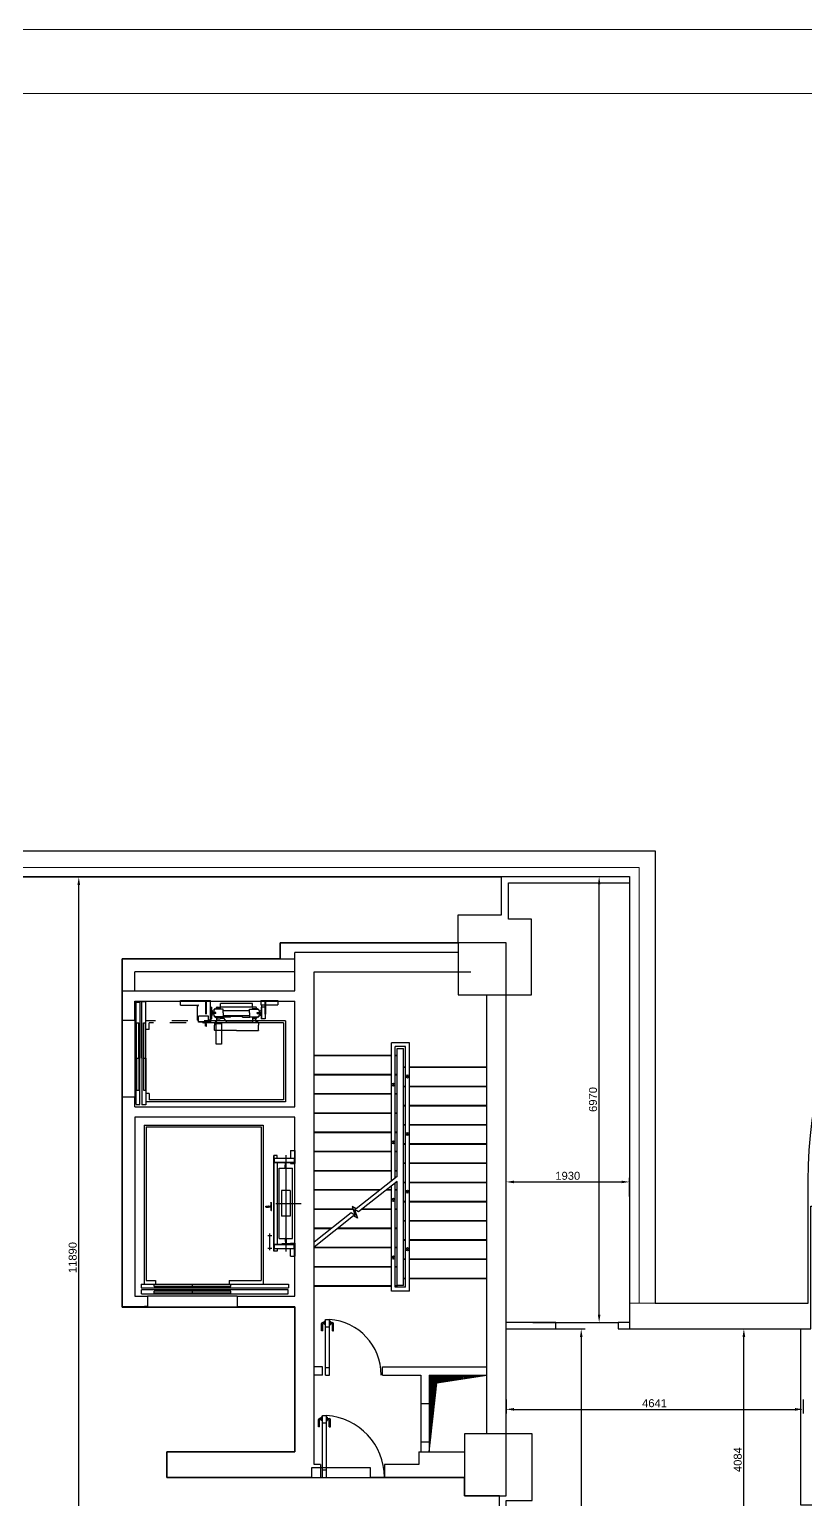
# Model space of a CAD drawing. Header units: millimetres. Extents: x 1179129 to 1254729, y -52846 to 614.
# Drawn here: x 1222490 to 1234617, y -22354 to 614 of the extents above; entities that cross this region are included whole.
import ezdxf

# ---------------------------------------------------------------- set-up
doc = ezdxf.new("R2010")
doc.units = ezdxf.units.MM
doc.linetypes.add('PHANTOMX2', pattern=[127, 63.5, -12.7, 12.7, -12.7, 12.7, -12.7])
for name, color, linetype in [('Lift', 7, 'Continuous'), ('Qapi', 7, 'Continuous'), ('sutun1', 7, 'Continuous')]:
    doc.layers.add(name, color=color, linetype=linetype)
doc.styles.get("Standard").update_dxf_attribs({"font": 'arial.ttf'})
doc.dimstyles.new('ISO-25', dxfattribs={"dimscale": 50, "dimtxt": 2.5, "dimasz": 2.5, "dimexe": 1.25, "dimexo": 0.625, "dimtad": 1, "dimdec": 0, "dimtxsty": 'Standard', "dimcen": 2.5, "dimazin": 3, "dimtfac": 1, "dimtdec": 0, "dimtmove": 0, "dimatfit": 3})

# ---------------------------------------------------------------- blocks, each defined once
blk = doc.blocks.new('Cam90')
at = {"layer": 'Qapi', "linetype": 'Continuous'}
for p, q in [((-93.1, 68.9), (-93.1, 80.4)), ((-88.7, 82.2), (-91.3, 82.2)), ((-88.7, 82.2), (-91.3, 82.2)), ((-88.7, 82.2), (-91.3, 82.2)), ((-91.3, 68.9), (-91.3, 80.4)), ((-88.7, 80.4), (-91.3, 80.4)), ((-86.9, 84), (-88.7, 84)), ((-88.7, 78.7), (-88.7, 84)), ((-88.7, 78.7), (-88.7, 84)), ((-86.9, 78.7), (-88.7, 78.7)), ((-80.7, 84), (-78.9, 84)), ((-80.7, 78.7), (-78.9, 78.7)), ((-78.9, 78.7), (-78.9, 84)), ((-78.9, 78.7), (-78.9, 84)), ((-78.9, 82.2), (-76.2, 82.2)), ((-78.9, 82.2), (-76.2, 82.2)), ((-78.9, 82.2), (-76.2, 82.2)), ((-78.9, 80.4), (-76.2, 80.4)), ((-76.2, 68.9), (-76.2, 80.4)), ((-74.4, 68.9), (-74.4, 80.4)), ((-91.3, 68.9), (-93.1, 68.9)), ((-76.2, 68.9), (-74.4, 68.9))]:
    blk.add_line(p, q, dxfattribs=at)
at = {"layer": 'Qapi'}
for p, q in [((-86.9, 86.7), (-80.7, 86.7)), ((-86.9, 86.7), (-80.7, 86.7)), ((-86.9, 0), (-86.9, 86.7)), ((-86.9, 75.1), (-80.7, 75.1)), ((-80.7, 0), (-80.7, 86.7)), ((-86.9, 11.6), (-80.7, 11.6)), ((-86.9, 0), (-80.7, 0)), ((-86.9, 0), (-80.7, 0))]:
    blk.add_line(p, q, dxfattribs=at)
at = {"layer": 'Qapi', "linetype": 'Continuous'}
for centre, start, end in [((-91.3, 80.4), 90, 180), ((-76.2, 80.4), 0, 90)]:
    blk.add_arc(centre, 1.78, start, end, dxfattribs=at)
at = {"layer": 'Qapi'}
blk.add_arc((-86.9, 0), 86.9, 0, 85.8935, dxfattribs=at)
blk = doc.blocks.new('Cam100')
at = {"layer": 'Qapi', "linetype": 'Continuous'}
for p, q in [((-98.7, 92.2), (-101.3, 92.2)), ((-98.7, 92.2), (-101.3, 92.2)), ((-98.7, 92.2), (-101.3, 92.2)), ((-96.9, 94), (-98.7, 94)), ((-98.7, 88.7), (-98.7, 94)), ((-98.7, 88.7), (-98.7, 94)), ((-90.7, 94), (-88.9, 94)), ((-88.9, 88.7), (-88.9, 94)), ((-88.9, 88.7), (-88.9, 94)), ((-88.9, 92.2), (-86.2, 92.2)), ((-88.9, 92.2), (-86.2, 92.2)), ((-88.9, 92.2), (-86.2, 92.2)), ((-103.1, 78.9), (-103.1, 90.5)), ((-101.3, 78.9), (-103.1, 78.9)), ((-101.3, 78.9), (-101.3, 90.5)), ((-98.7, 90.5), (-101.3, 90.5)), ((-96.9, 88.7), (-98.7, 88.7)), ((-90.7, 88.7), (-88.9, 88.7)), ((-88.9, 90.5), (-86.2, 90.5)), ((-86.2, 78.9), (-86.2, 90.5)), ((-86.2, 78.9), (-84.4, 78.9)), ((-84.4, 78.9), (-84.4, 90.5))]:
    blk.add_line(p, q, dxfattribs=at)
at = {"layer": 'Qapi'}
for p, q in [((-96.9, 96.7), (-90.7, 96.7)), ((-96.9, 0), (-96.9, 96.7)), ((-90.7, 0), (-90.7, 96.7)), ((-96.9, 85.1), (-90.7, 85.1)), ((-96.9, 85.1), (-90.7, 85.1)), ((-96.9, 11.6), (-90.7, 11.6)), ((-96.9, 0), (-90.7, 0))]:
    blk.add_line(p, q, dxfattribs=at)
at = {"layer": 'Qapi', "linetype": 'Continuous'}
for centre, start, end in [((-101.3, 90.5), 90, 180), ((-86.2, 90.5), 0, 90)]:
    blk.add_arc(centre, 1.78, start, end, dxfattribs=at)
at = {"layer": 'Qapi'}
blk.add_arc((-96.9, 0), 96.9, 0, 86.3179, dxfattribs=at)
blk = doc.blocks.new('A$C465D4C69')
at = {"layer": 'Lift'}
for p, q in [((59.4, 263.5), (59.4, 15)), ((245.6, 263.5), (59.4, 263.5)), ((62.5, 260.5), (62.5, 20.5)), ((242.5, 260.5), (62.5, 260.5)), ((242.5, 260.5), (242.5, 20.5)), ((245.6, 263.5), (245.6, 15)), ((16.5, 223.6), (10, 223.6)), ((10, 223.6), (10, 203.6)), ((10.6, 223.6), (10.6, 203.6)), ((41.6, 211.6), (11, 211.6)), ((11, 211.6), (11, 205.1)), ((16.5, 223.6), (16.5, 211.6)), ((24.1, 216.2), (24.1, 66.2)), ((37.6, 215.7), (42.6, 215.7)), ((37.6, 211.6), (37.6, 215.7)), ((41.6, 205.1), (41.6, 211.6)), ((42.3, 66.7), (42.3, 215.7)), ((42.6, 66.7), (42.6, 215.7)), ((16.5, 203.6), (10, 203.6)), ((41.6, 205.7), (11, 205.7)), ((41.6, 205.1), (11, 205.1)), ((13.6, 86.2), (13.6, 196.2)), ((34.6, 196.2), (13.6, 196.2)), ((16.5, 205.1), (16.5, 203.6)), ((30.5, 205.1), (17.8, 205.1)), ((17.8, 204.7), (17.8, 205.1)), ((18.1, 204.3), (22.9, 204)), ((23.3, 196.3), (23.3, 200.6)), ((23.4, 196.2), (23.3, 196.3)), ((23.4, 196.2), (24.8, 196.2)), ((23.4, 196.2), (24.8, 196.2)), ((23.6, 201.1), (23.6, 203.3)), ((24.6, 201.1), (24.6, 203.3)), ((24.8, 196.2), (24.9, 196.3)), ((24.9, 196.3), (24.9, 200.6)), ((25.3, 204), (30.1, 204.3)), ((30.5, 204.7), (30.5, 205.1)), ((34.6, 86.2), (34.6, 196.2)), ((37.6, 205.1), (37.6, 77.3)), ((17.5, 161.2), (30.8, 161.2)), ((17.5, 161.2), (17.5, 121.2)), ((30.8, 161.2), (30.8, 121.2)), ((39.6, 141.2), (0, 141.2)), ((47, 142.5), (46.6, 142.5)), ((46.6, 129.8), (46.6, 142.5)), ((47.4, 142.2), (47.7, 137.4)), ((17.5, 121.2), (30.8, 121.2)), ((47, 129.8), (46.6, 129.8)), ((47.7, 135), (47.4, 130.2)), ((50.6, 136.7), (48.4, 136.7)), ((50.6, 135.7), (48.4, 135.7)), ((55.4, 137), (51.1, 137)), ((55.4, 135.4), (51.1, 135.4)), ((55.5, 136.9), (55.4, 137)), ((55.5, 135.5), (55.4, 135.4)), ((55.5, 136.9), (55.5, 135.5)), ((55.5, 136.9), (55.5, 135.5)), ((55.5, 135.5), (55.5, 136.9)), ((49, 68.2), (49, 94.2)), ((16.5, 78.8), (10, 78.8)), ((10, 78.8), (10, 58.8)), ((10.6, 58.8), (10.6, 78.8)), ((11, 70.8), (11, 77.3)), ((41.6, 77.3), (11, 77.3)), ((41.6, 76.7), (11, 76.7)), ((41.6, 70.8), (11, 70.8)), ((34.6, 86.2), (13.6, 86.2)), ((16.5, 77.3), (16.5, 78.8)), ((16.5, 58.8), (16.5, 70.8)), ((17.8, 77.7), (17.8, 77.3)), ((30.5, 77.3), (17.8, 77.3)), ((18.1, 78.1), (22.9, 78.4)), ((23.4, 86.2), (23.3, 86.1)), ((23.3, 86.1), (23.3, 81.7)), ((23.4, 86.2), (24.8, 86.2)), ((23.4, 86.2), (24.8, 86.2)), ((23.6, 81.3), (23.6, 79.1)), ((24.6, 81.3), (24.6, 79.1)), ((24.8, 86.2), (24.9, 86.1)), ((24.9, 86.1), (24.9, 81.7)), ((25.3, 78.4), (30.1, 78.1)), ((30.5, 77.7), (30.5, 77.3)), ((37.6, 70.8), (37.6, 66.7)), ((41.6, 70.8), (41.6, 77.3)), ((52, 91.2), (46, 91.2)), ((52, 71.2), (46, 71.2)), ((16.5, 58.8), (10, 58.8)), ((37.6, 66.7), (42.6, 66.7)), ((20, 15), (20, 9)), ((250, 15), (20, 15)), ((250, 9), (20, 9)), ((20.5, 6), (249.5, 6)), ((20.5, 0), (20.5, 6)), ((112.5, 20.5), (62.5, 20.5)), ((110, 11.4), (110, 14.6)), ((230, 14.6), (110, 14.6)), ((230, 11.4), (110, 11.4)), ((110, 4.1), (230, 4.1)), ((110, 0.9), (110, 4.1)), ((110, 0.9), (230, 0.9)), ((112.5, 20.5), (112.5, 15)), ((170, 11.4), (170, 14.6)), ((170, 0.9), (170, 4.1)), ((242.5, 20.5), (227.5, 20.5)), ((227.5, 20.5), (227.5, 15)), ((230, 11.4), (230, 14.6)), ((230, 0.9), (230, 4.1)), ((249.5, 0), (249.5, 6)), ((250, 15), (250, 9)), ((249.5, 0), (20.5, 0))]:
    blk.add_line(p, q, dxfattribs=at)
for centre in [(49, 91.2), (49, 71.2)]:
    blk.add_circle(centre, 0.4, dxfattribs=at)
for centre, radius, start, end in [((18.2, 204.7), 0.4, 180, 266.869), ((22.9, 203.3), 0.7, 0, 86.869), ((23.1, 201.1), 0.5, 294.3305, 0), ((25.3, 203.3), 0.7, 93.131, 180), ((25.1, 201.1), 0.5, 180, 245.6695), ((30.1, 204.7), 0.4, 273.131, 0), ((47, 142.1), 0.4, 3.131, 90), ((47, 130.2), 0.4, 270, 356.869), ((48.4, 137.4), 0.7, 183.131, 270), ((48.4, 135), 0.7, 90, 176.869), ((50.6, 137.2), 0.5, 270, 335.6695), ((50.6, 135.2), 0.5, 24.3305, 90), ((18.2, 77.7), 0.4, 93.131, 180), ((22.9, 79.1), 0.7, 273.131, 0), ((23.1, 81.3), 0.5, 0, 65.6695), ((25.1, 81.3), 0.5, 114.3305, 180), ((25.3, 79.1), 0.7, 180, 266.869), ((30.1, 77.7), 0.4, 0, 86.869)]:
    blk.add_arc(centre, radius, start, end, dxfattribs=at)
blk = doc.blocks.new('A$C506E1792')
at = {"layer": 'Lift'}
for p, q in [((0, 175.6), (218.5, 175.6)), ((0, 49.4), (0, 175.6)), ((3, 172.5), (213, 172.5)), ((3, 52.5), (3, 172.5)), ((213, 162.5), (213, 172.5)), ((213, 162.5), (218.5, 162.5)), ((218.5, 180.5), (224.5, 180.5)), ((218.5, 107.5), (218.5, 180.5)), ((224.5, 107.5), (224.5, 180.5)), ((227.5, 180), (227.5, 107.5)), ((233.5, 180), (227.5, 180)), ((233.5, 180), (233.5, 20)), ((222.1, 157.5), (218.9, 157.5)), ((218.9, 107.5), (218.9, 157.5)), ((222.1, 107.5), (222.1, 157.5)), ((229.4, 107.5), (229.4, 157.5)), ((232.6, 157.5), (229.4, 157.5)), ((232.6, 107.5), (232.6, 157.5)), ((218.5, 107.5), (218.5, 19.5)), ((222.1, 107.5), (218.9, 107.5)), ((218.9, 107.5), (218.9, 52.5)), ((222.1, 107.5), (222.1, 52.5)), ((224.5, 107.5), (224.5, 19.5)), ((227.5, 20), (227.5, 107.5)), ((232.6, 107.5), (229.4, 107.5)), ((229.4, 107.5), (229.4, 52.5)), ((232.6, 107.5), (232.6, 52.5)), ((213, 62.5), (213, 52.5)), ((213, 62.5), (218.5, 62.5)), ((222.1, 52.5), (218.9, 52.5)), ((232.6, 52.5), (229.4, 52.5)), ((164, 24.5), (164, 17.5)), ((218.5, 19.5), (224.5, 19.5)), ((233.5, 20), (227.5, 20))]:
    blk.add_line(p, q, dxfattribs=at)
at = {"layer": 'Lift', "linetype": 'PHANTOMX2', "ltscale": 2}
for p, q in [((0, 49.4), (218.5, 49.4)), ((3, 52.5), (213, 52.5)), ((32, 46.2), (38, 46.2)), ((32, 27.7), (32, 46.2)), ((37.6, 46.2), (37.6, 27.7)), ((38, 27.7), (38, 46.2)), ((42.5, 63.8), (42.2, 63.8)), ((42.2, 63.8), (42.2, 56.1)), ((42.5, 56.1), (42.2, 56.1)), ((42.5, 63.8), (42.5, 64.1)), ((76.7, 64.1), (42.5, 64.1)), ((42.5, 54.3), (42.5, 56.1)), ((42.5, 51.8), (42.5, 54.3)), ((42.5, 51.8), (43.5, 51.8)), ((46.2, 50.3), (45, 50.3)), ((46.2, 50.3), (46.2, 44.6)), ((51.7, 51.9), (91.2, 51.9)), ((51.7, 45.3), (51.7, 51.9)), ((76.7, 64.1), (110.9, 64.1)), ((91.2, 51.9), (95.9, 45.3)), ((107.2, 50.3), (107.2, 44.6)), ((107.2, 50.3), (108.5, 50.3)), ((110.9, 51.8), (110, 51.8)), ((110.9, 63.8), (110.9, 64.1)), ((110.9, 63.8), (111.2, 63.8)), ((110.9, 56.1), (111.2, 56.1)), ((110.9, 54.3), (110.9, 56.1)), ((110.9, 51.8), (110.9, 54.3)), ((111.2, 63.8), (111.2, 56.1)), ((117, 46.2), (115.4, 46.2)), ((115.4, 46.2), (115.4, 27.7)), ((115.9, 27.7), (115.9, 46.2)), ((116.7, 51.3), (116.7, 48.3)), ((116.7, 51.3), (136.2, 51.3)), ((116.7, 50.9), (136.2, 50.9)), ((116.7, 48.3), (119.5, 48.3)), ((119.5, 48.3), (117, 48.3)), ((117, 48.3), (117, 17.5)), ((119.8, 51.3), (119.8, 51.4)), ((124.2, 51.3), (119.8, 51.3)), ((120.2, 47.6), (120.2, 41.8)), ((120.5, 52.1), (123.3, 52.4)), ((123.4, 57.4), (123.5, 57.5)), ((123.4, 57.4), (123.4, 54.2)), ((123.4, 54.2), (123.8, 53.8)), ((124.2, 57.5), (123.5, 57.5)), ((123.8, 53.8), (123.8, 52.9)), ((124.2, 57.5), (124.9, 57.5)), ((124.2, 51.3), (128.7, 51.3)), ((125, 54.2), (124.6, 53.8)), ((124.6, 53.8), (124.6, 52.9)), ((125, 57.4), (124.9, 57.5)), ((125, 57.4), (125, 54.2)), ((127.9, 52.1), (125.1, 52.4)), ((128.7, 51.3), (128.7, 51.4)), ((136.2, 51.3), (136.2, 41.8)), ((137.5, 48.3), (136.2, 48.3)), ((137.5, 48.3), (137.5, 25.5)), ((32.5, 24), (12, 24)), ((12, 17.5), (12, 24)), ((30.7, 38.8), (30.7, 17.5)), ((31.5, 25), (31, 25)), ((31, 24), (31, 25)), ((31.7, 38.8), (31.7, 17.5)), ((32, 27.7), (32.5, 27.7)), ((32.5, 27.7), (37.5, 27.7)), ((32.5, 26), (32.5, 27.7)), ((37.5, 24), (32.5, 24)), ((37.5, 27.7), (37.5, 45.9)), ((37.5, 27.7), (38, 27.7)), ((37.5, 24), (37.5, 27.7)), ((38.5, 24), (37.5, 24)), ((38, 36.9), (38, 41.4)), ((38, 41.4), (38.1, 41.4)), ((38, 36.9), (38, 32.5)), ((38, 32.5), (38.1, 32.5)), ((38.5, 17.5), (38.5, 24)), ((38.8, 40.6), (39.1, 37.8)), ((38.8, 33.2), (39.1, 36)), ((40.5, 37.3), (39.6, 37.3)), ((40.5, 36.5), (39.6, 36.5)), ((40.9, 37.7), (40.5, 37.3)), ((40.9, 36.1), (40.5, 36.5)), ((41, 35.1), (40.7, 35.1)), ((40.7, 35.1), (40.7, 34.5)), ((41.2, 34.5), (40.7, 34.5)), ((41.2, 39.4), (40.8, 39.4)), ((40.8, 39.4), (40.8, 38.8)), ((41.3, 38.8), (40.8, 38.8)), ((44.1, 37.7), (40.9, 37.7)), ((44.1, 36.1), (40.9, 36.1)), ((41, 35.1), (41, 36.1)), ((44.3, 36.1), (41, 36.1)), ((41.2, 40.9), (44.2, 43.9)), ((41.2, 39.4), (41.2, 40.9)), ((41.2, 32.9), (41.2, 34.5)), ((41.2, 32.9), (44.2, 29.9)), ((41.3, 38.8), (41.3, 38.4)), ((41.3, 38.4), (41.3, 37.8)), ((44.3, 37.8), (41.3, 37.8)), ((56.2, 42.7), (41.9, 42.7)), ((41.9, 41.6), (41.9, 42.7)), ((41.9, 32.2), (41.9, 31.2)), ((56.2, 31.2), (41.9, 31.2)), ((44.1, 37.7), (44.2, 37.6)), ((44.1, 36.1), (44.2, 36.2)), ((52.2, 43.9), (44.2, 43.9)), ((44.2, 36.9), (44.2, 37.6)), ((44.2, 36.9), (44.2, 36.2)), ((52.2, 29.9), (44.2, 29.9)), ((44.3, 37.8), (44.3, 36.1)), ((45.2, 44.4), (45.2, 43.9)), ((45.2, 29.9), (45.2, 29.4)), ((46.7, 45.9), (51.2, 45.9)), ((46.7, 44.1), (47.1, 44.1)), ((46.7, 27.9), (51.2, 27.9)), ((47.1, 43.7), (47.1, 44.1)), ((47.1, 43.7), (55.5, 43.7)), ((51.2, 45.3), (51.2, 45.9)), ((51.2, 45.3), (51.7, 45.3)), ((51.2, 27.9), (51.2, 28.5)), ((51.7, 28.5), (51.2, 28.5)), ((51.7, 28.5), (51.7, 27.9)), ((51.7, 28.5), (51.7, 21.9)), ((51.7, 27.9), (101.7, 27.9)), ((52.2, 42.7), (52.2, 43.9)), ((52.2, 29.9), (52.2, 31.2)), ((55.5, 43.7), (55.5, 43.3)), ((55.5, 43.3), (55.6, 43.2)), ((67.2, 43.2), (55.6, 43.2)), ((56.2, 36.9), (56.2, 42.7)), ((97.2, 40.7), (56.2, 40.7)), ((56.2, 36.9), (56.2, 31.2)), ((97.2, 33.2), (56.2, 33.2)), ((67.2, 43.2), (67.2, 42.4)), ((67.2, 42.4), (86.2, 42.4)), ((86.2, 43.2), (97.8, 43.2)), ((86.2, 43.2), (86.2, 42.4)), ((95.9, 45.3), (102.2, 45.3)), ((97.2, 36.9), (97.2, 42.7)), ((97.2, 42.7), (111.5, 42.7)), ((97.2, 36.9), (97.2, 31.2)), ((97.2, 31.2), (111.5, 31.2)), ((97.9, 43.3), (97.8, 43.2)), ((97.9, 43.7), (97.9, 43.3)), ((106.3, 43.7), (97.9, 43.7)), ((101.2, 42.7), (101.2, 43.9)), ((101.2, 43.9), (109.2, 43.9)), ((101.2, 29.9), (101.2, 31.2)), ((101.2, 29.9), (109.2, 29.9)), ((101.7, 28.5), (102.2, 28.5)), ((101.7, 28.5), (101.7, 27.9)), ((101.7, 28.5), (101.7, 21.9)), ((106.7, 45.9), (102.2, 45.9)), ((102.2, 45.3), (102.2, 45.9)), ((102.2, 27.9), (102.2, 28.5)), ((106.7, 27.9), (102.2, 27.9)), ((106.7, 44.1), (106.3, 44.1)), ((106.3, 43.7), (106.3, 44.1)), ((108.2, 44.4), (108.2, 43.9)), ((108.2, 29.9), (108.2, 29.4)), ((109.1, 37.8), (112.1, 37.8)), ((109.1, 37.8), (109.1, 36.1)), ((109.1, 36.1), (112.4, 36.1)), ((112.2, 40.9), (109.2, 43.9)), ((109.3, 37.7), (109.2, 37.6)), ((109.2, 36.9), (109.2, 37.6)), ((109.2, 36.9), (109.2, 36.2)), ((109.3, 36.1), (109.2, 36.2)), ((112.2, 32.9), (109.2, 29.9)), ((109.3, 37.7), (112.5, 37.7)), ((109.3, 36.1), (112.5, 36.1)), ((111.5, 41.6), (111.5, 42.7)), ((111.5, 32.2), (111.5, 31.2)), ((112.1, 38.8), (112.1, 38.4)), ((112.1, 38.8), (112.6, 38.8)), ((112.1, 38.4), (112.1, 37.8)), ((112.2, 39.4), (112.2, 40.9)), ((112.2, 39.4), (112.6, 39.4)), ((112.2, 32.9), (112.2, 34.5)), ((112.2, 34.5), (112.7, 34.5)), ((112.4, 35.1), (112.4, 36.1)), ((112.4, 35.1), (112.7, 35.1)), ((112.5, 37.7), (112.9, 37.3)), ((112.5, 36.1), (112.9, 36.5)), ((112.6, 39.4), (112.6, 38.8)), ((112.7, 35.1), (112.7, 34.5)), ((112.9, 37.3), (113.8, 37.3)), ((112.9, 36.5), (113.8, 36.5)), ((114.6, 40.6), (114.3, 37.8)), ((114.6, 33.2), (114.3, 36)), ((115.4, 41.4), (115.3, 41.4)), ((115.4, 32.5), (115.3, 32.5)), ((115.4, 36.9), (115.4, 41.4)), ((115.4, 36.9), (115.4, 32.5)), ((117, 27.7), (115.4, 27.7)), ((120.2, 41.8), (136.2, 41.8)), ((123.7, 38.8), (123.7, 17.5)), ((124.7, 38.8), (124.7, 17.5)), ((137.5, 25.5), (136.5, 25.5)), ((164, 24.5), (136.5, 24.5)), ((38.5, 17.5), (12, 17.5)), ((51.7, 21.9), (101.7, 21.9)), ((164, 17.5), (117, 17.5))]:
    blk.add_line(p, q, dxfattribs=at)
blk.add_lwpolyline([(108.4, 85.4), (108.4, 53.4), (100.1, 53.4), (100.1, 85.4)], close=True, dxfattribs=at)
for centre, radius, start, end in [((45, 51.8), 1.5, 180, 270), ((108.5, 51.8), 1.5, 270, 0), ((119.5, 47.6), 0.7, 0, 90), ((120.6, 51.4), 0.8, 94.5177, 180), ((123.3, 52.9), 0.5, 274.5177, 0), ((125.1, 52.9), 0.5, 180, 265.4823), ((127.9, 51.4), 0.8, 0, 85.4823), ((31.5, 26), 1, 270, 0), ((46.7, 44.4), 1.5, 90, 180), ((46.7, 29.4), 1.5, 180, 270), ((46.7, 44.6), 0.5, 180, 270), ((106.7, 44.4), 1.5, 70.5288, 90), ((106.7, 44.6), 0.5, 270, 0), ((106.7, 29.4), 1.5, 270, 289.4712), ((106.7, 44.4), 1.5, 0, 70.5288), ((106.7, 29.4), 1.5, 289.4712, 0), ((113.8, 37.8), 0.5, 270, 355.4823), ((113.8, 36), 0.5, 4.5177, 90), ((115.3, 40.6), 0.8, 90, 175.4823), ((115.3, 33.3), 0.8, 184.5177, 270), ((136.5, 25), 0.5, 90, 270)]:
    blk.add_arc(centre, radius, start, end, dxfattribs=at)
at = {"layer": 'Lift', "linetype": 'PHANTOMX2', "ltscale": 2, "extrusion": (0, 0, -1)}
for centre, major_axis, start_param, end_param in [((38.1, 40.6), (-0.566, 0.566), 0.785398, 2.277346), ((38.1, 33.3), (-0.566, 0.566), 2.435043, 3.926991), ((39.6, 37.8), (0.354, 0.354), 2.356194, 3.848142), ((39.6, 36), (-0.354, 0.354), 5.576636, 7.068583)]:
    blk.add_ellipse(centre, major_axis=major_axis, ratio=1, start_param=start_param, end_param=end_param, dxfattribs=at)
blk = doc.blocks.new('*D574')
at = {"color": 0, "lineweight": -2, "transparency": 16777216}
for p, q in [((1223277, -12628), (1223199, -12628)), ((1223262, -24393), (1223262, -12753)), ((1223462, -24518), (1223199, -24518))]:
    blk.add_line(p, q, dxfattribs=at)
at = {"color": 0, "transparency": 16777216}
for points in [[(1223241, -12753), (1223283, -12753), (1223262, -12628)], [(1223241, -24393), (1223283, -24393), (1223262, -24518)]]:
    blk.add_solid(points, dxfattribs=at)
at = {"layer": 'Defpoints', "color": 0, "transparency": 16777216}
for p in [(1223262, -12628), (1223308, -12628), (1223494, -24518)]:
    blk.add_point(p, dxfattribs=at)
at = {"color": 0, "transparency": 16777216, "insert": (1223167, -18573), "char_height": 125, "attachment_point": 5, "rotation": 90}
blk.add_mtext('11890', dxfattribs=at)
blk = doc.blocks.new('*D588')
at = {"color": 0, "lineweight": -2, "transparency": 16777216}
for p, q in [((1230358, -19688), (1231175, -19688)), ((1231112, -19813), (1231112, -25497)), ((1230358, -25622), (1231175, -25622))]:
    blk.add_line(p, q, dxfattribs=at)
at = {"color": 0, "transparency": 16777216}
for points in [[(1231092, -19813), (1231133, -19813), (1231112, -19688)], [(1231092, -25497), (1231133, -25497), (1231112, -25622)]]:
    blk.add_solid(points, dxfattribs=at)
at = {"layer": 'Defpoints', "color": 0, "transparency": 16777216}
for p in [(1230327, -19688), (1230327, -25622), (1231112, -25622)]:
    blk.add_point(p, dxfattribs=at)
at = {"color": 0, "transparency": 16777216, "insert": (1231017, -22655), "char_height": 125, "attachment_point": 5, "rotation": 90}
blk.add_mtext('5934', dxfattribs=at)
blk = doc.blocks.new('*D589')
at = {"color": 0, "lineweight": -2, "transparency": 16777216}
for p, q in [((1229937, -20789), (1229937, -21007)), ((1234578, -20789), (1234578, -21007)), ((1230062, -20944), (1234453, -20944))]:
    blk.add_line(p, q, dxfattribs=at)
at = {"color": 0, "transparency": 16777216}
for points in [[(1230062, -20923), (1230062, -20965), (1229937, -20944)], [(1234453, -20923), (1234453, -20965), (1234578, -20944)]]:
    blk.add_solid(points, dxfattribs=at)
at = {"layer": 'Defpoints', "color": 0, "transparency": 16777216}
for p in [(1229937, -20758), (1234578, -20758), (1234578, -20944)]:
    blk.add_point(p, dxfattribs=at)
at = {"color": 0, "transparency": 16777216, "insert": (1232257, -20849), "char_height": 125, "attachment_point": 5}
blk.add_mtext('4641', dxfattribs=at)
blk = doc.blocks.new('*D592')
at = {"color": 0, "lineweight": -2, "transparency": 16777216}
for p, q in [((1233674, -19688), (1233716, -19688)), ((1233653, -23647), (1233653, -19813)), ((1233674, -23772), (1233716, -23772))]:
    blk.add_line(p, q, dxfattribs=at)
at = {"color": 0, "transparency": 16777216}
for points in [[(1233632, -19813), (1233674, -19813), (1233653, -19688)], [(1233632, -23647), (1233674, -23647), (1233653, -23772)]]:
    blk.add_solid(points, dxfattribs=at)
at = {"layer": 'Defpoints', "color": 0, "transparency": 16777216}
for p in [(1233643, -19688), (1233653, -19688), (1233643, -23772)]:
    blk.add_point(p, dxfattribs=at)
at = {"color": 0, "transparency": 16777216, "insert": (1233558, -21730), "char_height": 125, "attachment_point": 5, "rotation": 90}
blk.add_mtext('4084', dxfattribs=at)
blk = doc.blocks.new('*D626')
at = {"color": 0, "lineweight": -2, "transparency": 16777216}
for p, q in [((1229937, -17621), (1229937, -17329)), ((1230062, -17391), (1231742, -17391)), ((1231867, -17621), (1231867, -17329))]:
    blk.add_line(p, q, dxfattribs=at)
at = {"color": 0, "transparency": 16777216}
for points in [[(1230062, -17371), (1230062, -17412), (1229937, -17391)], [(1231742, -17371), (1231742, -17412), (1231867, -17391)]]:
    blk.add_solid(points, dxfattribs=at)
at = {"layer": 'Defpoints', "color": 0, "transparency": 16777216}
for p in [(1231867, -17391), (1229937, -17652), (1231867, -17652)]:
    blk.add_point(p, dxfattribs=at)
at = {"color": 0, "transparency": 16777216, "insert": (1230902, -17296), "char_height": 125, "attachment_point": 5}
blk.add_mtext('1930', dxfattribs=at)
blk = doc.blocks.new('*D627')
at = {"color": 0, "lineweight": -2, "transparency": 16777216}
for p, q in [((1230358, -12618), (1231454, -12618)), ((1231392, -19463), (1231392, -12743)), ((1230358, -19588), (1231454, -19588))]:
    blk.add_line(p, q, dxfattribs=at)
at = {"color": 0, "transparency": 16777216}
for points in [[(1231371, -12743), (1231412, -12743), (1231392, -12618)], [(1231371, -19463), (1231412, -19463), (1231392, -19588)]]:
    blk.add_solid(points, dxfattribs=at)
at = {"layer": 'Defpoints', "color": 0, "transparency": 16777216}
for p in [(1230327, -12618), (1231392, -12618), (1230327, -19588)]:
    blk.add_point(p, dxfattribs=at)
at = {"color": 0, "transparency": 16777216, "insert": (1231296, -16103), "char_height": 125, "attachment_point": 5, "rotation": 90}
blk.add_mtext('6970', dxfattribs=at)

msp = doc.modelspace()

# ---------------------------------------------------------------- hatches: boundary and pattern name
at = {"layer": 'sutun1'}
h = msp.add_hatch(dxfattribs=at)
h.set_pattern_fill('ANSI31', color=256, scale=5, style=0)
h.set_pattern_definition([(45, (1131100.403, 474443.692), (-11.22532015, 11.22532015), [])])
h.paths.add_polyline_path([(1228737.2, -20407.6), (1229637.2, -20407.6), (1228857.6, -20529.9), (1228737.2, -21607.6), (1228737.2, -21457.6), (1228737.2, -20857.6)])

# ---------------------------------------------------------------- linework, layer by layer
at = {"color": 251, "lineweight": 5, "true_color": 0x636466}
msp.add_lwpolyline([(1179129.4, -52845.6), (1254729.4, -52845.6), (1254729.4, 614.4), (1179129.4, 614.4), (1179129.4, -52845.6)], dxfattribs=at)
msp.add_lwpolyline([(1180129.4, -51845.6), (1253729.4, -51845.6), (1253729.4, -385.6), (1180129.4, -385.6)], close=True, dxfattribs=at)
msp.add_lwpolyline([(1197567.1, -12187.6), (1205378.7, -12187.6), (1205378.7, -10896.3), (1214058.7, -10896.3), (1214058.7, -12217.6), (1232267.1, -12217.6), (1232267.1, -19287.6), (1234657, -19287.6), (1234657, -17367.6), (1234657, -17367.6, -1.0086343), (1248694.4, -17533.9), (1248694.4, -20980.5), (1252095.6, -20980.5), (1252095.6, -30710.5)], format="xyb")
at = {"color": 1, "lineweight": 30}
msp.add_lwpolyline([(1197967.1, -12587.6), (1205778.7, -12587.6), (1205778.7, -11296.3), (1213658.7, -11296.3), (1213658.7, -12617.6), (1231867.1, -12617.6), (1231867.1, -19687.6), (1234697.1, -19687.6), (1234697.1, -17767.6), (1235077.1, -17767.6), (1235058.3, -17522.6, -1.0207311), (1248294.4, -17529.7), (1248294.4, -21380.5), (1251695.6, -21380.5), (1251695.6, -30310.5)], format="xyb", dxfattribs=at)
at = {"color": 5, "lineweight": 5}
msp.add_lwpolyline([(1232017.1, -19287.6), (1232017.1, -12477.6), (1214058.7, -12477.6)], dxfattribs=at)
for points in [[(1229837.1, -22777.6), (1229837.1, -22297.6), (1229287.1, -22297.6), (1229287.1, -22007.6), (1227817.1, -22007.6), (1227817.1, -21857.6), (1226897.1, -21857.6), (1226897.1, -22007.6), (1224637.2, -22007.6), (1224637.2, -21607.6), (1226637.2, -21607.6), (1226637.2, -19347.6), (1223937.2, -19347.6), (1223937.2, -16067.6), (1223937.2, -15007.6), (1223937.2, -13907.6), (1226407.1, -13907.6), (1226407.1, -13657.6), (1229187.1, -13657.6), (1229187.1, -13217.6), (1229867.1, -13217.6), (1229867.1, -12627.6), (1221917.1, -12627.6)], [(1230717.1, -19587.6), (1229937.1, -19587.6), (1229937.1, -14467.6), (1230337.1, -14467.6), (1230337.1, -13287.6), (1229977.1, -13287.6), (1229977.1, -12717.6), (1231867.1, -12717.6), (1231867.1, -19587.6), (1231687.1, -19587.6)], [(1229937.1, -22777.6), (1229937.1, -22367.6), (1230347.1, -22367.6), (1230347.1, -21327.6), (1229937.1, -21327.6), (1229937.1, -19687.6), (1230717.1, -19687.6), (1230717.1, -19587.6), (1231687.1, -19587.6), (1231687.1, -19687.6), (1234537.1, -19687.6), (1234537.1, -22437.6), (1240897.1, -22437.6), (1240897.1, -22117.6), (1240797.1, -22117.6)]]:
    msp.add_lwpolyline(points)
at = {"color": 1, "lineweight": 30}
msp.add_lwpolyline([(1223937.2, -13907.6), (1223937.2, -19347.6), (1226637.2, -19347.6), (1226637.2, -21607.6), (1224637.2, -21607.6), (1224637.2, -22007.6), (1229287.1, -22007.6), (1229287.1, -22297.6), (1229937.1, -22297.6), (1229937.1, -13657.6), (1226407.1, -13657.6), (1226407.1, -13907.6), (1223937.2, -13907.6)], dxfattribs=at)
at = {"lineweight": 5}
msp.add_lwpolyline([(1232267.1, -19287.6), (1231867.1, -19287.6)], dxfattribs=at)
at = {"layer": 'sutun1'}
for p, q in [((1223937.2, -14407.6), (1223937.2, -13907.6)), ((1223937.2, -13907.6), (1226637.2, -13907.6)), ((1229187.1, -13807.6), (1226637.2, -13807.6)), ((1226637.2, -14407.6), (1226637.2, -13807.6)), ((1226637.2, -14107.6), (1224137.2, -14107.6)), ((1224137.2, -14407.6), (1224137.2, -14107.6)), ((1226937.2, -21807.6), (1226937.2, -14107.6)), ((1226937.2, -14107.6), (1229387.2, -14107.6)), ((1223937.2, -14407.6), (1226637.2, -14407.6)), ((1223937.2, -14867.6), (1223937.2, -14407.6)), ((1224137.2, -14567.6), (1226637.2, -14567.6)), ((1224137.2, -14867.6), (1224137.2, -14567.6)), ((1226637.2, -16217.6), (1226637.2, -14567.6)), ((1224137.2, -14867.6), (1223937.2, -14867.6)), ((1224137.2, -14867.6), (1224137.2, -16067.6)), ((1228147.2, -17379.4), (1228147.2, -15217.6)), ((1228427.2, -15217.6), (1228147.2, -15217.6)), ((1228207.2, -17332.1), (1228207.2, -15277.6)), ((1228367.2, -15277.6), (1228207.2, -15277.6)), ((1228237.2, -17308.4), (1228237.2, -15307.6)), ((1228237.2, -15307.6), (1228337.2, -15307.6)), ((1228337.2, -19007.6), (1228337.2, -15307.6)), ((1228367.2, -19037.6), (1228367.2, -15277.6)), ((1228427.2, -19097.6), (1228427.2, -15217.6)), ((1228147.2, -15415.3), (1226937.2, -15415.3)), ((1228147.2, -15422.4), (1226937.2, -15422.4)), ((1228237.2, -15415.3), (1228207.2, -15415.3)), ((1228237.2, -15422.4), (1228207.2, -15422.4)), ((1228337.2, -15592.8), (1228367.2, -15592.8)), ((1228337.2, -15599.8), (1228367.2, -15599.8)), ((1228427.2, -15592.8), (1229637.2, -15592.8)), ((1228427.2, -15599.8), (1229637.2, -15599.8)), ((1228147.2, -15715.3), (1226937.2, -15715.3)), ((1228147.2, -15722.4), (1226937.2, -15722.4)), ((1228237.2, -15715.3), (1228207.2, -15715.3)), ((1228237.2, -15722.4), (1228207.2, -15722.4)), ((1224137.2, -16067.6), (1223937.2, -16067.6)), ((1223937.2, -16067.6), (1223937.2, -19337.6)), ((1224137.2, -16217.6), (1224137.2, -16067.6)), ((1228147.2, -16015.3), (1226937.2, -16015.3)), ((1228147.2, -16022.4), (1226937.2, -16022.4)), ((1228237.2, -16015.3), (1228207.2, -16015.3)), ((1228237.2, -16022.4), (1228207.2, -16022.4)), ((1228337.2, -15892.8), (1228367.2, -15892.8)), ((1228337.2, -15899.8), (1228367.2, -15899.8)), ((1228427.2, -15892.8), (1229637.2, -15892.8)), ((1228427.2, -15899.8), (1229637.2, -15899.8)), ((1224137.2, -16217.6), (1226637.2, -16217.6)), ((1228337.2, -16192.8), (1228367.2, -16192.8)), ((1228337.2, -16199.8), (1228367.2, -16199.8)), ((1228427.2, -16192.8), (1229637.2, -16192.8)), ((1228427.2, -16199.8), (1229637.2, -16199.8)), ((1226637.2, -16377.6), (1224137.2, -16377.6)), ((1224137.2, -16377.6), (1224137.2, -19177.6)), ((1226637.2, -19177.6), (1226637.2, -16377.6)), ((1228147.2, -16315.3), (1226937.2, -16315.3)), ((1228147.2, -16322.4), (1226937.2, -16322.4)), ((1228237.2, -16315.3), (1228207.2, -16315.3)), ((1228237.2, -16322.4), (1228207.2, -16322.4)), ((1228337.2, -16492.8), (1228367.2, -16492.8)), ((1228337.2, -16499.8), (1228367.2, -16499.8)), ((1228427.2, -16492.8), (1229637.2, -16492.8)), ((1228427.2, -16499.8), (1229637.2, -16499.8)), ((1228147.2, -16615.3), (1226937.2, -16615.3)), ((1228147.2, -16622.4), (1226937.2, -16622.4)), ((1228237.2, -16615.3), (1228207.2, -16615.3)), ((1228237.2, -16622.4), (1228207.2, -16622.4)), ((1228147.2, -16915.3), (1226937.2, -16915.3)), ((1228147.2, -16922.4), (1226937.2, -16922.4)), ((1228237.2, -16915.3), (1228207.2, -16915.3)), ((1228237.2, -16922.4), (1228207.2, -16922.4)), ((1228337.2, -16792.8), (1228367.2, -16792.8)), ((1228337.2, -16799.8), (1228367.2, -16799.8)), ((1228427.2, -16792.8), (1229637.2, -16792.8)), ((1228427.2, -16799.8), (1229637.2, -16799.8)), ((1228147.2, -17215.3), (1226937.2, -17215.3)), ((1228147.2, -17222.4), (1226937.2, -17222.4)), ((1228237.2, -17215.3), (1228207.2, -17215.3)), ((1228237.2, -17222.4), (1228207.2, -17222.4)), ((1228337.2, -17092.8), (1228367.2, -17092.8)), ((1228337.2, -17099.8), (1228367.2, -17099.8)), ((1228427.2, -17092.8), (1229637.2, -17092.8)), ((1228427.2, -17099.8), (1229637.2, -17099.8)), ((1228147.2, -19097.6), (1228147.2, -17453.3)), ((1228207.2, -19037.6), (1228207.2, -17405.9)), ((1228237.2, -19022.4), (1228237.2, -17382.2)), ((1228337.2, -17392.8), (1228367.2, -17392.8)), ((1228337.2, -17399.8), (1228367.2, -17399.8)), ((1228427.2, -17392.8), (1229637.2, -17392.8)), ((1228427.2, -17399.8), (1229637.2, -17399.8)), ((1227975, -17515.3), (1226937.2, -17515.3)), ((1227966.1, -17522.4), (1226937.2, -17522.4)), ((1228147.2, -17522.4), (1228059.7, -17522.4)), ((1228147.2, -17515.3), (1228068.6, -17515.3)), ((1228237.2, -17515.3), (1228207.2, -17515.3)), ((1228237.2, -17522.4), (1228207.2, -17522.4)), ((1227547.6, -17815.3), (1226937.2, -17815.3)), ((1227549.9, -17822.4), (1226937.2, -17822.4)), ((1227573.8, -17822.4), (1227571.6, -17822.4)), ((1228147.2, -17822.4), (1227679.7, -17822.4)), ((1228147.2, -17815.3), (1227688.6, -17815.3)), ((1228237.2, -17815.3), (1228207.2, -17815.3)), ((1228237.2, -17822.4), (1228207.2, -17822.4)), ((1228337.2, -17692.8), (1228367.2, -17692.8)), ((1228337.2, -17699.8), (1228367.2, -17699.8)), ((1228427.2, -17692.8), (1229637.2, -17692.8)), ((1228427.2, -17699.8), (1229637.2, -17699.8)), ((1227215, -18115.3), (1226937.2, -18115.3)), ((1227206.1, -18122.4), (1226937.2, -18122.4)), ((1228147.2, -18122.4), (1227299.7, -18122.4)), ((1228147.2, -18115.3), (1227308.6, -18115.3)), ((1228237.2, -18115.3), (1228207.2, -18115.3)), ((1228237.2, -18122.4), (1228207.2, -18122.4)), ((1228337.2, -17992.8), (1228367.2, -17992.8)), ((1228337.2, -17999.8), (1228367.2, -17999.8)), ((1228427.2, -17992.8), (1229637.2, -17992.8)), ((1228427.2, -17999.8), (1229637.2, -17999.8)), ((1228337.2, -18292.8), (1228367.2, -18292.8)), ((1228337.2, -18299.8), (1228367.2, -18299.8)), ((1228427.2, -18292.8), (1229637.2, -18292.8)), ((1228427.2, -18299.8), (1229637.2, -18299.8)), ((1228147.2, -18415.3), (1226937.2, -18415.3)), ((1228147.2, -18422.4), (1226937.2, -18422.4)), ((1228237.2, -18415.3), (1228207.2, -18415.3)), ((1228237.2, -18422.4), (1228207.2, -18422.4)), ((1228337.2, -18592.8), (1228367.2, -18592.8)), ((1228337.2, -18599.8), (1228367.2, -18599.8)), ((1228427.2, -18592.8), (1229637.2, -18592.8)), ((1228427.2, -18599.8), (1229637.2, -18599.8)), ((1228147.2, -18715.3), (1226937.2, -18715.3)), ((1228147.2, -18722.4), (1226937.2, -18722.4)), ((1228237.2, -18715.3), (1228207.2, -18715.3)), ((1228237.2, -18722.4), (1228207.2, -18722.4)), ((1228147.2, -19015.3), (1226937.2, -19015.3)), ((1228147.2, -19022.4), (1226937.2, -19022.4)), ((1228237.2, -19015.3), (1228207.2, -19015.3)), ((1228237.2, -19022.4), (1228207.2, -19022.4)), ((1228367.2, -19037.6), (1228207.2, -19037.6)), ((1228337.2, -19007.6), (1228237.2, -19007.6)), ((1228337.2, -18892.8), (1228367.2, -18892.8)), ((1228337.2, -18899.8), (1228367.2, -18899.8)), ((1228427.2, -18892.8), (1229637.2, -18892.8)), ((1228427.2, -18899.8), (1229637.2, -18899.8)), ((1224137.2, -19177.6), (1224337.2, -19177.6)), ((1224337.2, -19177.6), (1224337.2, -19337.6)), ((1225737.2, -19177.6), (1224337.2, -19177.6)), ((1225737.2, -19177.6), (1225737.2, -19337.6)), ((1228427.2, -19097.6), (1228147.2, -19097.6)), ((1223937.2, -19337.6), (1224337.2, -19337.6)), ((1224337.2, -19337.6), (1224287.2, -19337.6)), ((1225737.2, -19337.6), (1226637.2, -19337.6)), ((1226637.2, -21607.6), (1226637.2, -19337.6)), ((1227067.2, -20277.6), (1226937.2, -20277.6)), ((1227067.2, -20407.6), (1226937.2, -20407.6)), ((1227067.2, -20407.6), (1227067.2, -20277.6)), ((1228007.2, -20407.6), (1228007.2, -20277.6)), ((1228007.2, -20277.6), (1229637.2, -20277.6)), ((1228007.2, -20407.6), (1228607.2, -20407.6)), ((1228607.2, -20407.6), (1228607.2, -20857.6)), ((1228737.2, -20407.6), (1229637.2, -20407.6)), ((1228737.2, -20407.6), (1228737.2, -20857.6)), ((1228857.6, -20529.9), (1229637.2, -20407.6)), ((1228737.2, -21607.6), (1228857.6, -20529.9)), ((1228737.2, -20857.6), (1228607.2, -20857.6)), ((1228607.2, -20857.6), (1228607.2, -21457.6)), ((1228737.2, -20857.6), (1228737.2, -21457.6)), ((1228607.2, -21457.6), (1228607.2, -21607.6)), ((1228737.2, -21457.6), (1228607.2, -21457.6)), ((1228737.2, -21457.6), (1228737.2, -21607.6)), ((1224637.2, -22007.6), (1224637.2, -21607.6)), ((1224637.2, -21607.6), (1226637.2, -21607.6)), ((1227037.2, -21807.6), (1226937.2, -21807.6)), ((1227037.2, -21807.6), (1227037.2, -22007.6)), ((1228037.2, -21807.6), (1228037.2, -22007.6)), ((1228577.2, -21807.6), (1228037.2, -21807.6)), ((1228577.2, -21607.6), (1229287.1, -21607.6)), ((1228577.2, -21607.6), (1228577.2, -21807.6)), ((1224637.1, -22007.6), (1224637.2, -22007.6)), ((1224637.2, -22007.6), (1227037.2, -22007.6)), ((1228037.2, -22007.6), (1229237.1, -22007.6))]:
    msp.add_line(p, q, dxfattribs=at)
for points in [[(1229187.1, -13657.6), (1229187.1, -14467.6)], [(1229187.1, -14467.6), (1229937.1, -14467.6)], [(1229637.2, -21327.6), (1229637.2, -14467.6)], [(1228237.2, -17308.4), (1227596.6, -17814.1), (1227534.4, -17775.7), (1227580.3, -17914.5), (1227518.1, -17876), (1226937.2, -18334.7)], [(1228237.2, -17382.2), (1227633.2, -17859.1), (1227571, -17820.7), (1227616.9, -17959.5), (1227554.7, -17921), (1226937.2, -18408.6)], [(1225737.2, -19177.6), (1226637.2, -19177.6)], [(1229937.1, -21327.6), (1229287.1, -21327.6), (1229287.1, -22007.6)]]:
    msp.add_lwpolyline(points, dxfattribs=at)
for centre, radius in [((1228177.2, -15872.1), 25), ((1228397.2, -15742.8), 25), ((1228397.2, -15742.8), 5), ((1228177.2, -15872.1), 5), ((1228177.2, -16772.1), 25), ((1228397.2, -16642.8), 25), ((1228397.2, -16642.8), 5), ((1228177.2, -16772.1), 5), ((1228177.2, -17672.4), 25), ((1228177.2, -17672.4), 5), ((1228397.2, -17543.1), 25), ((1228397.2, -17543.1), 5), ((1228177.2, -18572.4), 25), ((1228177.2, -18572.4), 5), ((1228397.2, -18442.8), 25), ((1228397.2, -18442.8), 5)]:
    msp.add_circle(centre, radius, dxfattribs=at)

# ---------------------------------------------------------------- block references
at = {"layer": 'sutun1', "xscale": 10, "yscale": 10, "zscale": 10, "rotation": 180}
msp.add_blockref('A$C506E1792', (1226492.2, -14382.6), dxfattribs=at)
at = {"layer": 'sutun1', "yscale": 10, "zscale": 10}
for name, p, xscale in [('A$C465D4C69', (1226737.2, -19137.6), -10), ('Cam90', (1227987.2, -20407.6), 10), ('Cam100', (1228037.2, -22007.6), 10)]:
    msp.add_blockref(name, p, dxfattribs=dict(at, xscale=xscale))

# ---------------------------------------------------------------- dimensions: what is measured, and where the dimension line sits
at = {"color": 1}
for base, p1, p2, picture, middle in [((1223261.8, -12627.6), (1223493.5, -24517.6), (1223308.1, -12627.6), '*D574', (1223166.7, -18572.6)), ((1231391.5, -12617.6), (1230327.1, -19587.6), (1230327.1, -12617.6), '*D627', (1231296.5, -16102.6)), ((1231112.3, -25621.7), (1230327.1, -19687.6), (1230327.1, -25621.7), '*D588', (1231017.2, -22654.6)), ((1233653, -19687.6), (1233643.2, -23771.7), (1233643.2, -19687.6), '*D592', (1233557.9, -21729.6))]:
    dim = msp.add_linear_dim(base=base, p1=p1, p2=p2, angle=90, dimstyle='ISO-25', dxfattribs=at)
    dim.commit()
    dim.dimension.update_dxf_attribs({"geometry": picture, "text_midpoint": middle})
for base, p1, p2, picture, middle in [((1231867.1, -17391.4), (1229937.1, -17651.9), (1231867.1, -17651.9), '*D626', (1230902.1, -17296.2)), ((1234577.9, -20944.1), (1229937.1, -20757.7), (1234577.9, -20757.7), '*D589', (1232257.5, -20849.1))]:
    dim = msp.add_linear_dim(base=base, p1=p1, p2=p2, dimstyle='ISO-25', dxfattribs=at)
    dim.commit()
    dim.dimension.update_dxf_attribs({"geometry": picture, "text_midpoint": middle})

doc.saveas('drawing.dxf')
